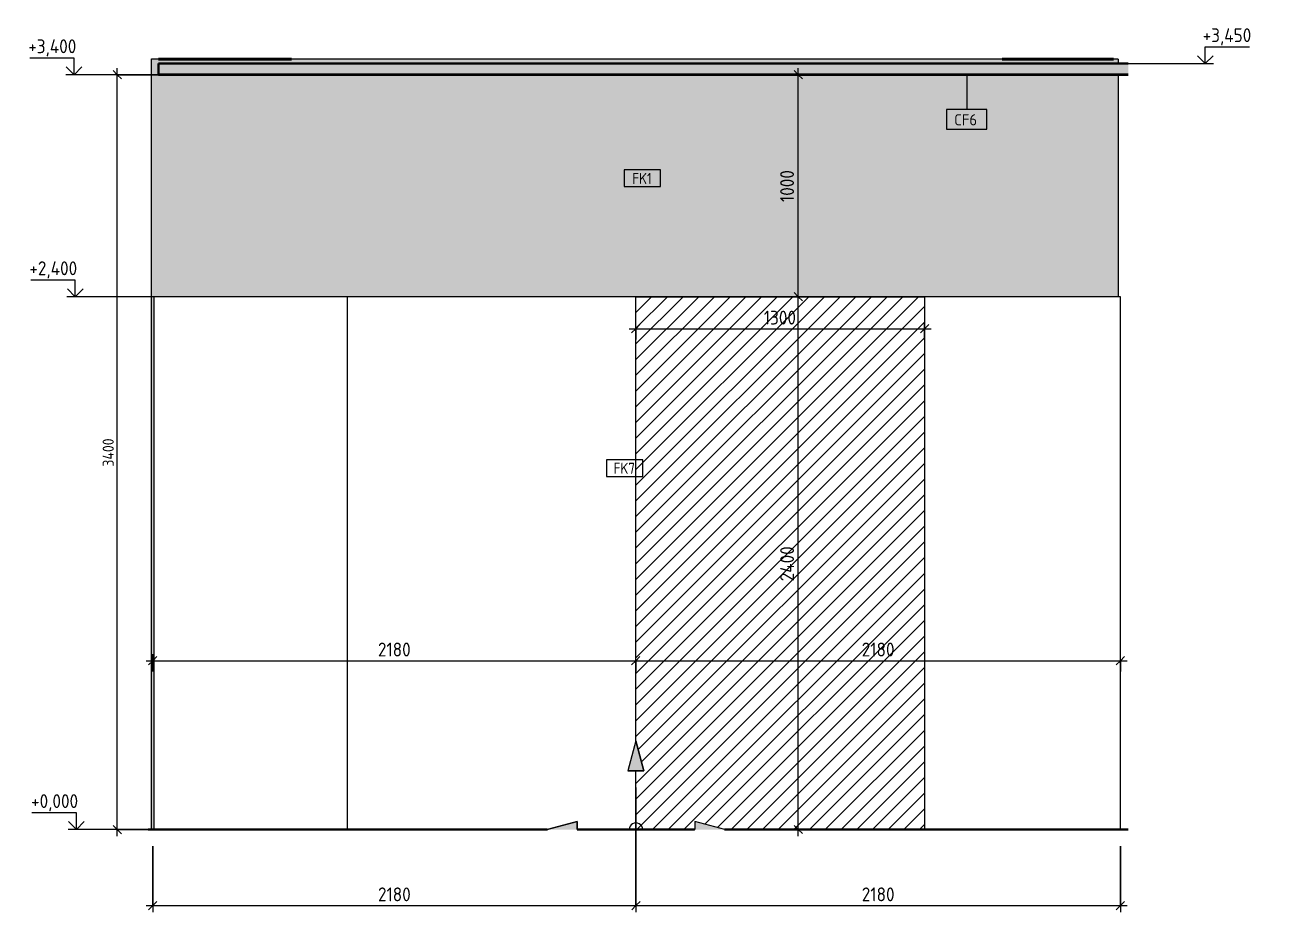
# Model space of a CAD drawing. Header units: millimetres. Extents: x 855 to 103073, y -1987 to 27400.
# Drawn here: x 43593 to 49174, y -373 to 3625 of the extents above; entities that cross this region are included whole.
import ezdxf

# ---------------------------------------------------------------- set-up
doc = ezdxf.new("R2010")
doc.units = ezdxf.units.MM
for name, color, linetype, lineweight in [('A-ANNO-DIMS', 7, 'Continuous', 9), ('A-ANNO-DIMS-25', 7, 'Continuous', 9), ('A-CLNG-IDEN', 7, 'Continuous', 9), ('A-DETL', 7, 'Continuous', 9), ('A-DETL-GENF', 7, 'Continuous', 9), ('A-FLOR', 7, 'Continuous', 9), ('A-WALL-IDEN', 7, 'Continuous', 9), ('A-WALL-PATT', 7, 'Continuous', 9), ('G-ANNO-DIMS', 7, 'Continuous', 9), ('G-ANNO-DIMS-1', 7, 'Continuous', 20), ('I-WALL', 7, 'Continuous', 9)]:
    doc.layers.add(name, color=color, linetype=linetype, lineweight=lineweight)
for name, color, linetype, lineweight, true_color in [('A-CLNG-1', 7, 'Continuous', 9, 0x787878), ('A-CLNG-FNSH-1', 7, 'Continuous', 30, 0x3c3c3c), ('A-DETL-GENF-2', 7, 'Continuous', 9, 0x004000), ('A-FLOR-1', 7, 'Continuous', 9, 0x787878), ('A-FLOR-FNSH-1', 7, 'Continuous', 40, 0x3c3c3c), ('A-FLOR-FNSH-2', 7, 'Continuous', 30, 0x3c3c3c)]:
    doc.layers.add(name, color=color, linetype=linetype, lineweight=lineweight, true_color=true_color)
doc.styles.add('GOST Common_4', font='GOST_Common.ttf', dxfattribs={"height": 50})
doc.styles.add('GOST Common_5', font='GOST_Common.ttf', dxfattribs={"width": 0.9, "height": 50})
doc.styles.add('ISOCPEUR_1', font='isocpeur.ttf', dxfattribs={"width": 0.9, "height": 62.5})
doc.styles.add('ISOCPEUR_2', font='isocpeur.ttf', dxfattribs={"width": 0.9, "height": 50})
doc.dimstyles.new('ISO-2_0_0_9К_Средний_округл2', dxfattribs={"dimscale": 304.8, "dimtxt": 49.799059, "dimasz": 0.123031, "dimexe": 0.098425, "dimexo": 0, "dimgap": 0, "dimtad": 1, "dimdec": 0, "dimrnd": 10, "dimzin": 0, "dimdsep": 46, "dimtxsty": 'ISOCPEUR_2', "dimblk1": 'OBLIQUE', "dimblk2": 'OBLIQUE', "dimsah": 1, "dimcen": 0.09, "dimdle": 0.098425, "dimazin": 0, "dimtfac": 1, "dimtdec": 4, "dimtix": 1, "dimtmove": 0, "dimatfit": 3, "dimfxl": 1, "dimtvp": 1, "dimtolj": 1, "dimtzin": 0, "dimarcsym": 2})
doc.dimstyles.new('ISO-2_5_0_9К_БОЛЬШОЙ', dxfattribs={"dimscale": 304.8, "dimtxt": 62.248823, "dimasz": 0.123031, "dimexe": 0.098425, "dimexo": 0.246063, "dimgap": 0, "dimtad": 1, "dimdec": 0, "dimrnd": 10, "dimzin": 0, "dimdsep": 46, "dimtxsty": 'ISOCPEUR_1', "dimblk1": 'OBLIQUE', "dimblk2": 'OBLIQUE', "dimsah": 1, "dimcen": 0.09, "dimdle": 0.098425, "dimazin": 0, "dimtfac": 1, "dimtdec": 4, "dimtix": 1, "dimtmove": 0, "dimatfit": 3, "dimfxl": 1, "dimtvp": 1, "dimtolj": 1, "dimtzin": 0, "dimarcsym": 2})

# ---------------------------------------------------------------- blocks, each defined once
blk = doc.blocks.new('Начало раскладки_красным - Начало раскладки_красным-26758408-Развертка 1_02-2')
at = {"layer": 'A-DETL-GENF'}
for points in [[(-13013.6, 264.7), (-13049.8, 400), (-13086.1, 264.8), (-13039.8, 264.8)], [(-13446.9, -0.6), (-13314.8, -0.6), (-13314.7, 36.4), (-13450, 0.2), (-13448.8, -0.1)], [(-12651.3, -0.6), (-12650.5, -0.1), (-12785.2, 36.1), (-12785.2, -0.6)]]:
    blk.add_hatch(color=256, dxfattribs=at).paths.add_polyline_path(points)
for p, q in [((-13049.8, 400), (-13086.1, 264.8)), ((-13049.8, 400), (-13086.1, 264.8)), ((-13013.6, 264.7), (-13049.8, 400)), ((-13049.8, 400), (-13013.6, 264.7)), ((-13086.1, 264.8), (-13013.6, 264.7)), ((-13013.6, 264.7), (-13086.1, 264.8)), ((-13050, 30), (-13049.8, 264.8)), ((-13314.7, 36.4), (-13450, 0.2)), ((-13450, 0.2), (-13314.7, 36.4)), ((-13450, 0.2), (-13446.9, -0.6)), ((-13450, 0.2), (-13446.9, -0.6)), ((-13314.8, -0.6), (-13314.7, 36.4)), ((-13314.7, 36.4), (-13314.8, -0.6)), ((-13080, 0), (-13314.8, 0.2)), ((-12785.2, 36.1), (-12785.2, -0.6)), ((-12650, -0.2), (-12785.2, 36.1)), ((-12650, -0.2), (-12785.2, 36.1)), ((-12785.2, 36.1), (-12785.2, -0.6)), ((-13020, 0), (-12785.2, -0.2)), ((-12651.3, -0.6), (-12650, -0.2)), ((-12650, -0.2), (-12651.3, -0.6))]:
    blk.add_line(p, q, dxfattribs=at)
for start, end in [(358.8651, 179.9664), (179.9664, 181.1694)]:
    blk.add_arc((-13050, 0), 30, start, end, dxfattribs=at)
blk = doc.blocks.new('DIMBLOCK48-Развертка 1_02-2')
at = {"layer": 'A-ANNO-DIMS-25'}
for p, q in [((46344.9, 189.8), (46344.9, -372.5)), ((46344.9, -342.5), (46344.9, 189.8)), ((44169.3, -75), (44169.3, -372.5)), ((44169.3, -342.5), (44169.3, -75.1)), ((44139.3, -342.5), (46344.9, -342.5))]:
    blk.add_line(p, q, dxfattribs=at)
at = {"layer": 'A-ANNO-DIMS-25', "lineweight": 20}
for p, q in [((44169.3, -342.5), (44188, -323.8)), ((46344.9, -342.5), (46363.7, -323.8)), ((44169.3, -342.5), (44150.5, -361.3)), ((46344.9, -342.5), (46326.2, -361.3))]:
    blk.add_line(p, q, dxfattribs=at)
at = {"layer": 'A-ANNO-DIMS-25', "color": 0, "insert": (45183.5, -260.9), "char_height": 62.5, "width": 176.691, "attachment_point": 1, "line_spacing_factor": 1.149209, "style": 'ISOCPEUR_1'}
blk.add_mtext('2180', dxfattribs=at)
blk = doc.blocks.new('_Oblique')
at = {"color": 0, "linetype": 'ByBlock', "lineweight": -2}
blk.add_line((-0.5, -0.5), (0.5, 0.5), dxfattribs=at)
blk = doc.blocks.new('DIMBLOCK49-Развертка 1_02-2')
at = {"layer": 'A-ANNO-DIMS-25'}
for p, q in [((46344.9, 189.8), (46344.9, -372.5)), ((46344.9, -342.5), (46344.9, 189.8)), ((48526.3, -75), (48526.3, -372.5)), ((48526.3, -342.5), (48526.3, -75.1)), ((46344.9, -342.5), (48556.3, -342.5))]:
    blk.add_line(p, q, dxfattribs=at)
at = {"layer": 'A-ANNO-DIMS-25', "lineweight": 20}
for p, q in [((46344.9, -342.5), (46363.7, -323.8)), ((48526.3, -342.5), (48545, -323.8)), ((46344.9, -342.5), (46326.2, -361.3)), ((48526.3, -342.5), (48507.5, -361.3))]:
    blk.add_line(p, q, dxfattribs=at)
at = {"layer": 'A-ANNO-DIMS-25', "color": 0, "insert": (47362, -260.9), "char_height": 62.5, "width": 176.691, "attachment_point": 1, "line_spacing_factor": 1.149209, "style": 'ISOCPEUR_1'}
blk.add_mtext('2180', dxfattribs=at)
blk = doc.blocks.new('Высотные отметки - Стрелка_Верх-17668718-Развертка 1_02-2')
at = {"layer": 'G-ANNO-DIMS'}
for p, q in [((-15569.5, 75), (-15769.5, 75)), ((-15569.5, 0), (-15569.5, 75)), ((-15531.6, 0), (-15606.6, 0))]:
    blk.add_line(p, q, dxfattribs=at)
at = {"layer": 'G-ANNO-DIMS-1'}
for q in [(-15604.9, 35.4), (-15534.2, 35.4)]:
    blk.add_line((-15569.5, 0), q, dxfattribs=at)
blk = doc.blocks.new('М_стена_0001 - Типоразмер_без рамки-25382661-Развертка 1_02-2')
at = {"layer": 'A-WALL-IDEN'}
for p, q in [((-13018.5, 1665.5), (-13181.7, 1665.5)), ((-13181.7, 1665.5), (-13181.7, 1590.5)), ((-13018.5, 1590.5), (-13018.5, 1665.5)), ((-13181.7, 1590.5), (-13018.5, 1590.5))]:
    blk.add_line(p, q, dxfattribs=at)
blk = doc.blocks.new('М_потолков - Марка_ Имя типа-25382930-Развертка 1_02-2')
at = {"layer": 'A-CLNG-IDEN'}
for p, q in [((-11469.4, 3243.9), (-11650.6, 3243.9)), ((-11650.6, 3243.9), (-11650.6, 3154.5)), ((-11469.4, 3154.5), (-11469.4, 3243.9)), ((-11650.6, 3154.5), (-11469.4, 3154.5))]:
    blk.add_line(p, q, dxfattribs=at)
blk = doc.blocks.new('DIMBLOCK50-Развертка 1_02-2')
at = {"layer": 'A-ANNO-DIMS-25'}
for p, q in [((44169.3, 711.8), (44169.3, 790.3)), ((46344.5, 711.8), (46344.5, 790.3)), ((44139.3, 760.3), (46344.5, 760.3)), ((44169.3, 760.3), (44169.3, 711.8)), ((46344.5, 760.3), (46344.5, 711.8))]:
    blk.add_line(p, q, dxfattribs=at)
at = {"layer": 'A-ANNO-DIMS-25', "lineweight": 20}
for p, q in [((44169.3, 760.3), (44150.5, 741.6)), ((44169.3, 760.3), (44188, 779.1)), ((46344.5, 760.3), (46325.8, 741.6)), ((46344.5, 760.3), (46363.3, 779.1))]:
    blk.add_line(p, q, dxfattribs=at)
at = {"layer": 'A-ANNO-DIMS-25', "color": 0, "insert": (45183.3, 842), "char_height": 62.5, "width": 176.691, "attachment_point": 1, "line_spacing_factor": 1.149209, "style": 'ISOCPEUR_1'}
blk.add_mtext('2180', dxfattribs=at)
blk = doc.blocks.new('DIMBLOCK51-Развертка 1_02-2')
at = {"layer": 'A-ANNO-DIMS-25'}
for p, q in [((46344.5, 711.8), (46344.5, 790.3)), ((48526.3, 711.8), (48526.3, 790.3)), ((46344.5, 760.3), (48556.3, 760.3)), ((46344.5, 760.3), (46344.5, 711.8)), ((48526.3, 760.3), (48526.3, 711.8))]:
    blk.add_line(p, q, dxfattribs=at)
at = {"layer": 'A-ANNO-DIMS-25', "lineweight": 20}
for p, q in [((46344.5, 760.3), (46325.8, 741.6)), ((46344.5, 760.3), (46363.3, 779.1)), ((48526.3, 760.3), (48507.5, 741.6)), ((48526.3, 760.3), (48545, 779.1))]:
    blk.add_line(p, q, dxfattribs=at)
at = {"layer": 'A-ANNO-DIMS-25', "color": 0, "insert": (47361.8, 842), "char_height": 62.5, "width": 176.691, "attachment_point": 1, "line_spacing_factor": 1.149209, "style": 'ISOCPEUR_1'}
blk.add_mtext('2180', dxfattribs=at)
blk = doc.blocks.new('DIMBLOCK52-Развертка 1_02-2')
at = {"layer": 'A-ANNO-DIMS-25'}
for p, q in [((46314.5, 2255.3), (47674.5, 2255.3)), ((46344.5, 2206.8), (46344.5, 2285.3)), ((46344.5, 2255.3), (46344.5, 2206.8)), ((47644.5, 2206.8), (47644.5, 2285.3)), ((47644.5, 2255.3), (47644.5, 2206.8))]:
    blk.add_line(p, q, dxfattribs=at)
at = {"layer": 'A-ANNO-DIMS-25', "lineweight": 20}
for p, q in [((46344.5, 2255.3), (46325.8, 2236.6)), ((46344.5, 2255.3), (46363.3, 2274.1)), ((47644.5, 2255.3), (47625.8, 2236.6)), ((47644.5, 2255.3), (47663.3, 2274.1))]:
    blk.add_line(p, q, dxfattribs=at)
at = {"layer": 'A-ANNO-DIMS-25', "color": 0, "insert": (46920.9, 2337), "char_height": 62.5, "width": 176.691, "attachment_point": 1, "line_spacing_factor": 1.149209, "style": 'ISOCPEUR_1'}
blk.add_mtext('1300', dxfattribs=at)
blk = doc.blocks.new('DIMBLOCK53-Развертка 1_02-2')
at = {"layer": 'A-ANNO-DIMS-25'}
for p, q in [((47124.5, 2400), (47046, 2400)), ((47076, -30), (47076, 2400)), ((47076, 2400), (47124.5, 2400)), ((47124.5, 0), (47046, 0)), ((47076, 0), (47124.5, 0))]:
    blk.add_line(p, q, dxfattribs=at)
at = {"layer": 'A-ANNO-DIMS-25', "lineweight": 20}
for p, q in [((47076, 2400), (47057.3, 2418.8)), ((47076, 2400), (47094.8, 2381.3)), ((47076, 0), (47057.3, 18.7)), ((47076, 0), (47094.8, -18.7))]:
    blk.add_line(p, q, dxfattribs=at)
at = {"layer": 'A-ANNO-DIMS-25', "color": 0, "insert": (46994.4, 1118), "char_height": 62.5, "width": 196.802, "attachment_point": 1, "rotation": 90, "line_spacing_factor": 1.149209, "style": 'ISOCPEUR_1'}
blk.add_mtext('2400', dxfattribs=at)
blk = doc.blocks.new('DIMBLOCK54-Развертка 1_02-2')
at = {"layer": 'A-ANNO-DIMS-25', "lineweight": 20}
for p, q in [((47076, 3400), (47057.3, 3418.8)), ((47076, 3400), (47094.8, 3381.3)), ((47076, 2400), (47057.3, 2418.8)), ((47076, 2400), (47094.8, 2381.3))]:
    blk.add_line(p, q, dxfattribs=at)
at = {"layer": 'A-ANNO-DIMS-25'}
for p, q in [((47076, 2400), (47076, 3430)), ((47124.5, 3400), (47046, 3400)), ((47076, 3400), (47124.5, 3400)), ((47124.5, 2400), (47046, 2400)), ((47076, 2400), (47124.5, 2400))]:
    blk.add_line(p, q, dxfattribs=at)
at = {"layer": 'A-ANNO-DIMS-25', "color": 0, "insert": (46994.4, 2826.4), "char_height": 62.5, "width": 176.691, "attachment_point": 1, "rotation": 90, "line_spacing_factor": 1.149209, "style": 'ISOCPEUR_1'}
blk.add_mtext('1000', dxfattribs=at)
blk = doc.blocks.new('DIMBLOCK55-Развертка 1_02-2')
at = {"layer": 'A-ANNO-DIMS-25', "lineweight": 20}
for p, q in [((44009.1, 3400), (43990.4, 3418.8)), ((44009.1, 3400), (44027.9, 3381.2)), ((44009.1, 0), (43990.4, 18.8)), ((44009.1, 0), (44027.9, -18.8))]:
    blk.add_line(p, q, dxfattribs=at)
at = {"layer": 'A-ANNO-DIMS-25'}
for p, q in [((44009.1, -30), (44009.1, 3430)), ((44194.8, 3400), (43979.1, 3400)), ((44009.1, 3400), (44194.8, 3400)), ((44143.2, 0), (43979.1, 0)), ((44009.1, 0), (44148.1, 0))]:
    blk.add_line(p, q, dxfattribs=at)
at = {"layer": 'A-ANNO-DIMS-25', "color": 0, "insert": (43943.8, 1634.4), "char_height": 50, "width": 157.442, "attachment_point": 1, "rotation": 90, "line_spacing_factor": 1.149209, "style": 'ISOCPEUR_2'}
blk.add_mtext('3400', dxfattribs=at)

msp = doc.modelspace()

# ---------------------------------------------------------------- hatches: boundary and pattern name
at = {"layer": 'A-CLNG-1'}
msp.add_hatch(color=256, dxfattribs=at).paths.add_polyline_path([(48526.3, 3400), (48562, 3400), (48562, 3450), (44194.8, 3450), (44194.8, 3400), (48514.8, 3400)])
at = {"layer": 'A-DETL-GENF-2'}
h = msp.add_hatch(dxfattribs=at)
h.set_pattern_fill('FP_50', color=256, style=0, pattern_type=2)
h.set_pattern_definition([(45, (44722.91, 0), (-35.35534, 35.35534), [])])
h.paths.add_polyline_path([(46344.5, 0), (46609.5, 0), (46609.5, 36.1), (46744.8, 0), (47644.5, 0), (47644.5, 2400), (46344.5, 2400), (46344.5, 398.2), (46345, 400), (46381.1, 264.7), (46344.5, 264.7)])
at = {"layer": 'A-FLOR-1'}
h = msp.add_hatch(dxfattribs=at)
h.set_pattern_fill('FP_48', color=256, style=0, pattern_type=2)
h.set_pattern_definition([(45, (44722.912, 0), (-14.25598, 14.25598), []), (45, (44737.168, 0), (-14.25598, 14.25598), [25.202, -5.04, 0.8382, -4.202])])
h.paths.add_polyline_path([(44794.8, 3470), (44794.8, 3471.6), (44194.8, 3471.6), (44194.8, 3470)])
h.paths.add_polyline_path([(48494.8, 3470), (48494.8, 3471.6), (47994.8, 3471.6), (47994.8, 3470), (47996.9, 3470)])
at = {"layer": 'A-WALL-PATT'}
msp.add_hatch(color=256, dxfattribs=at).paths.add_polyline_path([(48514.8, 2400), (48514.8, 3400), (44194.8, 3400), (44194.8, 3450), (48514.8, 3450), (48514.8, 3470), (44163.8, 3470), (44163.8, 2400), (47644.5, 2400)])
h = msp.add_hatch(color=256, dxfattribs=at)
h.paths.add_polyline_path([(48514.8, 2400), (48515.8, 2400), (48515.8, 3400), (48514.8, 3400)])
h.paths.add_polyline_path([(48514.8, 3450), (48515.8, 3450), (48515.8, 3470), (48514.8, 3470)])
h = msp.add_hatch(dxfattribs=at)
h.set_pattern_fill('FP_49', color=256, style=0, pattern_type=2)
h.set_pattern_definition([(0, (43744.5, 0), (0, 3050), []), (90, (43744.5, 0), (-1300, 8e-14), [])])
h.paths.add_polyline_path([(44174.8, 0), (45944.8, 0.2), (46080, 36.4), (46080, 0), (46344.5, 0), (46344.5, 264.8), (46308.7, 264.8), (46344.5, 398.2), (46344.5, 2400), (44174.8, 2400), (44174.8, 867.4)])
h.paths.add_polyline_path([(48514.8, 0), (48526.3, 0), (48526.3, 2400), (47644.5, 2400), (47644.5, 0)])
at = {"layer": 'I-WALL'}
h = msp.add_hatch(color=256, dxfattribs=at)
h.paths.add_polyline_path([(44174.8, 0), (44174.8, 2400), (44163.8, 2400), (44163.8, 0)])
h.paths.add_polyline_path([(44174.8, 3470), (44174.8, 3471.6), (44163.8, 3471.6), (44163.8, 3470)])
msp.add_hatch(color=256, dxfattribs=at).paths.add_polyline_path([(47994.8, 3470), (47994.8, 3471.6), (44794.8, 3471.6), (44794.8, 3470), (46355, 3470)])

# ---------------------------------------------------------------- linework, layer by layer
at = {"layer": 'A-CLNG-FNSH-1'}
for p, q in [((48562, 3450), (44194.8, 3450)), ((44194.8, 3450), (44194.8, 3400)), ((48562, 3401), (44194.8, 3401)), ((44194.8, 3400), (48562, 3400))]:
    msp.add_line(p, q, dxfattribs=at)
at = {"layer": 'A-CLNG-IDEN'}
msp.add_line((47834.8, 3400), (47834.8, 3243.9), dxfattribs=at)
at = {"layer": 'A-DETL'}
for p, q in [((46344.5, 398.2), (46344.5, 2400)), ((46344.5, 2400), (47644.5, 2400)), ((47644.5, 2400), (47644.5, 0)), ((46344.5, 0), (46344.5, 264.8)), ((46609.5, 0), (46344.5, 0)), ((47644.5, 0), (46743.9, 0))]:
    msp.add_line(p, q, dxfattribs=at)
at = {"layer": 'A-FLOR'}
for p, q in [((45946, -0.1), (44148, -0.1)), ((46609.5, -0.1), (46080, -0.1)), ((48562, -0.1), (46744.3, -0.1))]:
    msp.add_line(p, q, dxfattribs=at)
at = {"layer": 'A-FLOR-FNSH-1'}
for p, q in [((44194.8, 3471.6), (44194.8, 3470)), ((44194.8, 3470), (44794.8, 3470)), ((44794.8, 3470), (44794.8, 3471.6)), ((47994.8, 3471.6), (47994.8, 3470)), ((47994.8, 3470), (48494.8, 3470)), ((48494.8, 3470), (48494.8, 3471.6))]:
    msp.add_line(p, q, dxfattribs=at)
at = {"layer": 'A-FLOR-FNSH-2'}
for p, q in [((45945.6, 0), (44148, 0)), ((46609.5, 0), (46080, 0)), ((48562, 0), (46743.9, 0))]:
    msp.add_line(p, q, dxfattribs=at)
at = {"layer": 'G-ANNO-DIMS'}
for p, q in [((48554.1, 3450), (48793.3, 3450)), ((48793.3, 3450), (48908.5, 3450)), ((44015.7, 3400), (43815.2, 3400)), ((44305.8, 3400), (44015.7, 3400)), ((43929.2, 2400), (43820.2, 2400)), ((44384.2, 2400), (43929.2, 2400)), ((43880.6, 0), (43825.2, 0)), ((44244.4, 0), (43880.6, 0))]:
    msp.add_line(p, q, dxfattribs=at)
at = {"layer": 'I-WALL'}
for p, q in [((44163.8, 0), (44163.8, 3471.6)), ((44194.8, 3470), (44163.8, 3470)), ((44174.8, 3471.6), (44174.8, 3470)), ((47994.8, 3470), (44794.8, 3470)), ((48515.8, 3470), (48494.8, 3470)), ((48515.8, 3470), (48515.8, 3450)), ((48515.8, 3400), (48515.8, 2400)), ((48526.3, 2400), (44163.8, 2400)), ((44174.8, 2400), (44174.8, 0)), ((48526.3, 0), (48526.3, 2400))]:
    msp.add_line(p, q, dxfattribs=at)

# ---------------------------------------------------------------- block references
at = {"layer": 'A-CLNG-IDEN'}
msp.add_blockref('М_потолков - Марка_ Имя типа-25382930-Развертка 1_02-2', (59394.8, 0), dxfattribs=at)
at = {"layer": 'A-DETL-GENF'}
msp.add_blockref('Начало раскладки_красным - Начало раскладки_красным-26758408-Развертка 1_02-2', (59394.8, 0), dxfattribs=at)
at = {"layer": 'A-WALL-IDEN'}
for p in [(59473.6, 1305.4), (59394.8, 0)]:
    msp.add_blockref('М_стена_0001 - Типоразмер_без рамки-25382661-Развертка 1_02-2', p, dxfattribs=at)
at = {"layer": 'G-ANNO-DIMS', "extrusion": (0, 0, -1)}
msp.add_blockref('Высотные отметки - Стрелка_Верх-17668718-Развертка 1_02-2', (-33339, 3450), dxfattribs=at)
at = {"layer": 'G-ANNO-DIMS'}
for p in [(59384.7, 3400), (59389.8, 2400), (59394.8, 0)]:
    msp.add_blockref('Высотные отметки - Стрелка_Верх-17668718-Развертка 1_02-2', p, dxfattribs=at)

# ---------------------------------------------------------------- texts
at = {"layer": 'A-CLNG-IDEN', "insert": (47778.3, 3221.8), "char_height": 50, "width": 132.278, "attachment_point": 1, "style": 'GOST Common_4'}
msp.add_mtext('CF6', dxfattribs=at)
at = {"layer": 'A-WALL-IDEN', "char_height": 50, "attachment_point": 1, "style": 'GOST Common_5'}
for s, insert, width in [('FK1', (46328.6, 2957.4), 111.835), ('FK7', (46244.6, 1652), 124.462)]:
    msp.add_mtext(s, dxfattribs=dict(at, insert=insert, width=width))

# ---------------------------------------------------------------- dimensions: what is measured, and where the dimension line sits
at = {"layer": 'A-ANNO-DIMS'}
for base, p1, p2, dimstyle, override, picture, middle in [((44009.1, 3400), (44143.2, 0), (44194.8, 3400), 'ISO-2_0_0_9К_Средний_округл2', {"dimpost": '<>', "dimfxl": 3400.391276}, 'DIMBLOCK55-Развертка 1_02-2', (43984.1, 1700)), ((47076, 3400), (47049.5, 2400), (47049.5, 3400), 'ISO-2_5_0_9К_БОЛЬШОЙ', {"dimpost": '<>', "dimfxl": 1000}, 'DIMBLOCK54-Развертка 1_02-2', (47044.8, 2900)), ((47076, 2400), (47049.5, 0), (47049.5, 2400), 'ISO-2_5_0_9К_БОЛЬШОЙ', {"dimpost": '<>', "dimfxl": 2400}, 'DIMBLOCK53-Развертка 1_02-2', (47044.8, 1200))]:
    dim = msp.add_linear_dim(base=base, p1=p1, p2=p2, angle=90, dimstyle=dimstyle, override=override, dxfattribs=at)
    dim.commit()
    dim.dimension.update_dxf_attribs({"geometry": picture, "text_midpoint": middle})
for base, p1, p2, override, picture, middle in [((47644.5, 2255.3), (46344.5, 2281.8), (47644.5, 2281.8), {"dimpost": '<>', "dimfxl": 1300}, 'DIMBLOCK52-Развертка 1_02-2', (46994.5, 2286.6)), ((46344.5, 760.3), (44169.3, 786.8), (46344.5, 786.8), {"dimpost": '<>', "dimfxl": 2175.250024}, 'DIMBLOCK50-Развертка 1_02-2', (45256.9, 791.6)), ((48526.3, 760.3), (46344.5, 786.8), (48526.3, 786.8), {"dimpost": '<>', "dimfxl": 2181.750024}, 'DIMBLOCK51-Развертка 1_02-2', (47435.4, 791.6)), ((46344.9, -342.5), (44169.3, 0), (46344.9, 264.8), {"dimpost": '<>', "dimfxl": 2191.706962}, 'DIMBLOCK48-Развертка 1_02-2', (45257.1, -311.3)), ((48526.3, -342.5), (46344.9, 264.8), (48526.3, 0), {"dimpost": '<>', "dimfxl": 2197.354808}, 'DIMBLOCK49-Развертка 1_02-2', (47435.6, -311.3))]:
    dim = msp.add_linear_dim(base=base, p1=p1, p2=p2, dimstyle='ISO-2_5_0_9К_БОЛЬШОЙ', override=override, dxfattribs=at)
    dim.commit()
    dim.dimension.update_dxf_attribs({"geometry": picture, "text_midpoint": middle})

# ---------------------------------------------------------------- next in the draw order: texts
at = {"layer": 'G-ANNO-DIMS', "char_height": 62.5, "attachment_point": 1, "line_spacing_factor": 1.149209, "style": 'ISOCPEUR_1', "bg_fill": 3, "box_fill_scale": 1.25, "bg_fill_color": 256, "bg_fill_true_color": 13158600, "bg_fill_transparency": 0}
for s, insert, width in [('+3,400', (43608.8, 3559.2), 261.428), ('+3,450', (48897.1, 3609.2), 261.428), ('+2,400', (43613.8, 2559.2), 261.428), ('+0,000', (43621.6, 159.2), 254.705)]:
    msp.add_mtext(s, dxfattribs=dict(at, insert=insert, width=width))

doc.saveas('drawing.dxf')
